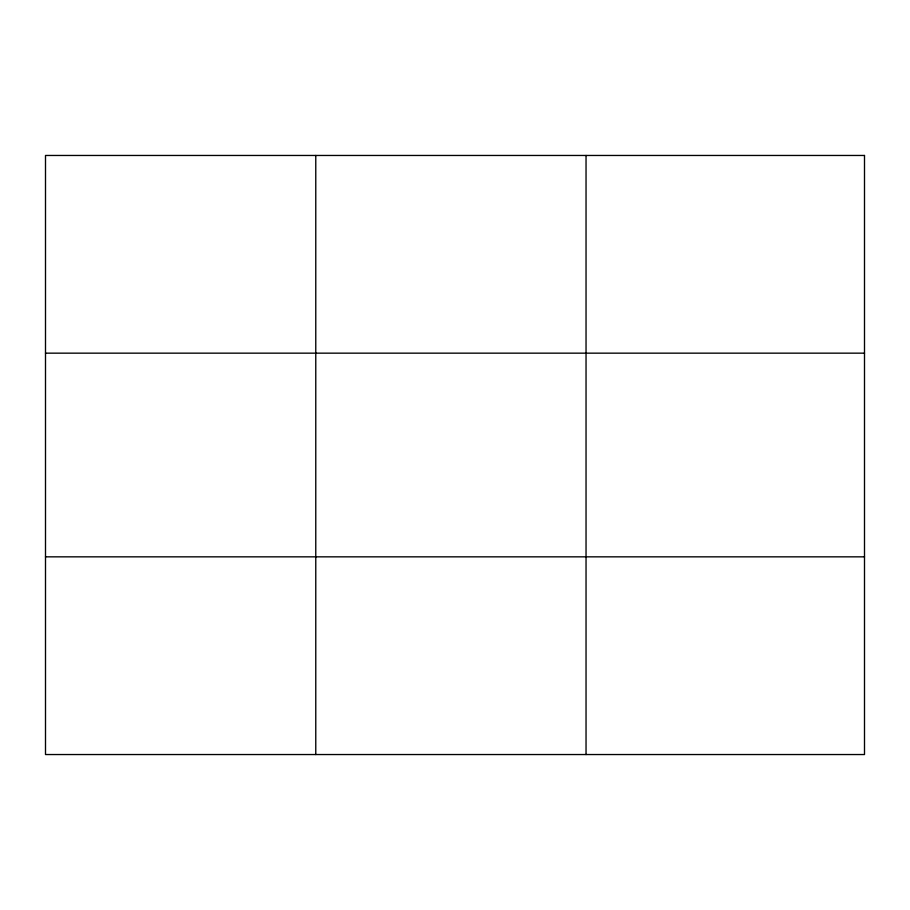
<?xml version="1.0" encoding="UTF-8"?>
<svg xmlns="http://www.w3.org/2000/svg" width="910" height="910" viewBox="0 0 910 910"><rect width="100%" height="100%" fill="white"/><g stroke="black" fill="none" stroke-linecap="round" stroke-linejoin="round"><path stroke-width="1.36" d="M315.77 155.462L315.77 754.538M586.04 155.462L586.04 754.538M45.5 353.16L864.5 353.16M45.5 556.84L864.5 556.84M864.5 155.462L864.5 754.538L45.5 754.538L45.5 155.462L864.5 155.462"/></g></svg>
